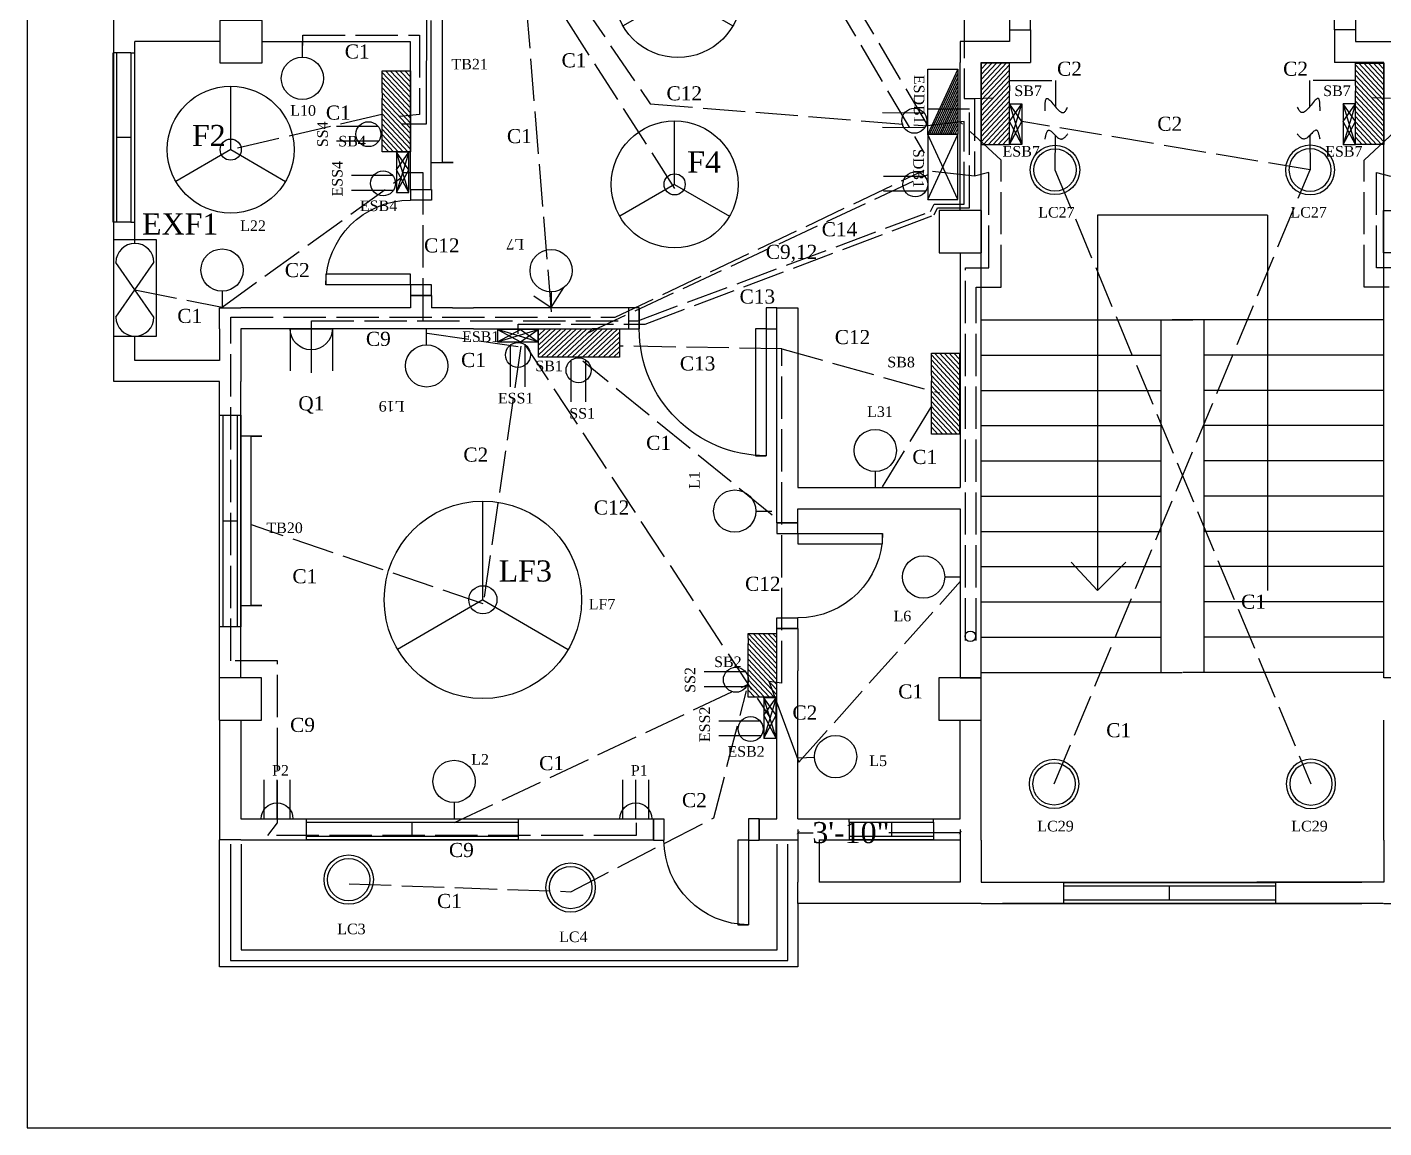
# Model space of a CAD drawing. Header units: inches. Extents: x -6149 to 7056, y -3395 to 4642.
# Drawn here: x 232.3 to 617.1, y 2499 to 2811.2 of the extents above; entities that cross this region are included whole.
import ezdxf

# ---------------------------------------------------------------- set-up
doc = ezdxf.new("R2010")
doc.units = ezdxf.units.IN
doc.header["$MEASUREMENT"] = 0
doc.linetypes.add('ACAD_ISO02W100', pattern=[15, 12, -3])
for name, color, linetype in [('Bell', 202, 'Continuous'), ('Boundary', 18, 'Continuous'), ('Dimension', 8, 'Continuous'), ('emergency_line', 10, 'ACAD_ISO02W100'), ('ESB', 25, 'Continuous'), ('ESDB', 45, 'Continuous'), ('Exhaust Fan and Socket', 212, 'Continuous'), ('Fans', 202, 'Continuous'), ('GF_DOOR', 20, 'Continuous'), ('GF_WIND', 20, 'Continuous'), ('Lights', 212, 'Continuous'), ('Normal_line', 160, 'ACAD_ISO02W100'), ('PILLAR', 152, 'Continuous'), ('PS(15A)', 13, 'Continuous'), ('PS(20A)', 25, 'Continuous'), ('SB', 15, 'Continuous'), ('SDB', 35, 'Continuous'), ('text', 250, 'ACAD_ISO02W100'), ('Veranda', 140, 'Continuous')]:
    doc.layers.add(name, color=color, linetype=linetype)
doc.styles.get("Standard").update_dxf_attribs({"font": 'times.ttf', "height": 6})
doc.dimstyles.get("Standard").update_dxf_attribs({"dimscale": 5, "dimtxt": 0.18, "dimasz": 0.18, "dimexe": 0.18, "dimexo": 0.0625, "dimgap": 0.09, "dimtad": 0, "dimtih": 1, "dimtoh": 1, "dimdec": 4, "dimzin": 0, "dimdsep": 46, "dimlunit": 4, "dimtxsty": 'Standard', "dimblk": 'ARCHTICK', "dimcen": 0.09, "dimadec": 0, "dimazin": 0, "dimtfac": 1, "dimtdec": 4, "dimtofl": 0, "dimtmove": 0, "dimatfit": 3, "dimfxl": 1, "dimtolj": 1, "dimtzin": 0, "dimarcsym": 0})

# ---------------------------------------------------------------- blocks, each defined once
blk = doc.blocks.new('GF_DOOR6')
at = {"layer": 'GF_WIND'}
for p, q in [((-2086.3, 2670.47), (-2026.3, 2670.47)), ((-2086.3, 2664.47), (-2086.3, 2670.47)), ((-2086.3, 2669.47), (-2026.3, 2669.47)), ((-2056.3, 2669.47), (-2056.3, 2665.47)), ((-2026.3, 2670.47), (-2026.3, 2664.47)), ((-2026.3, 2665.47), (-2086.3, 2665.47)), ((-2026.3, 2664.47), (-2086.3, 2664.47))]:
    blk.add_line(p, q, dxfattribs=at)
blk = doc.blocks.new('door_kit_toi')
at = {"layer": 'GF_DOOR'}
for p, q in [((-1236, 2648.5), (-1236, 2672.5)), ((-1236, 2672.5), (-1233, 2672.5)), ((-1233, 2648.5), (-1233, 2672.5)), ((-1260, 2648.5), (-1260, 2642.5)), ((-1260, 2648.5), (-1257, 2648.5)), ((-1257, 2642.5), (-1257, 2648.5)), ((-1233, 2648.5), (-1236, 2648.5)), ((-1233, 2642.5), (-1233, 2648.5)), ((-1233, 2648.5), (-1230, 2648.5)), ((-1230, 2648.5), (-1230, 2642.5)), ((-1260, 2642.5), (-1257, 2642.5)), ((-1230, 2642.5), (-1233, 2642.5))]:
    blk.add_line(p, q, dxfattribs=at)
blk.add_arc((-1233, 2648.5), 24, 90, 180, dxfattribs=at)
blk = doc.blocks.new('GF_DOOR_6')
at = {"layer": 'GF_DOOR'}
for p, q in [((-1358.5, 2842.5), (-1358.5, 2848.5)), ((-1358.5, 2848.5), (-1355.5, 2848.5)), ((-1355.5, 2848.5), (-1355.5, 2842.5)), ((-1319.5, 2848.5), (-1319.5, 2842.5)), ((-1319.5, 2842.5), (-1319.5, 2848.5)), ((-1319.5, 2848.5), (-1316.5, 2848.5)), ((-1316.5, 2842.5), (-1316.5, 2848.5)), ((-1355.5, 2842.5), (-1358.5, 2842.5)), ((-1355.5, 2842.5), (-1355.5, 2806.5)), ((-1355.5, 2842.5), (-1352.5, 2842.5)), ((-1352.5, 2842.5), (-1352.5, 2806.5)), ((-1316.5, 2842.5), (-1319.5, 2842.5)), ((-1352.5, 2806.5), (-1355.5, 2806.5))]:
    blk.add_line(p, q, dxfattribs=at)
blk.add_arc((-1355.5, 2842.5), 36, 270, 0, dxfattribs=at)
blk = doc.blocks.new('Toilet_window')
at = {"layer": 'GF_WIND'}
for p, q in [((-2114.5, 2652), (-2114.5, 2676)), ((-2113.5, 2676), (-2114.5, 2676)), ((-2113.5, 2652), (-2113.5, 2676)), ((-2109.5, 2676), (-2113.5, 2676)), ((-2109.5, 2676), (-2109.5, 2652)), ((-2109.5, 2676), (-2108.5, 2676)), ((-2108.5, 2676), (-2108.5, 2652)), ((-2109.5, 2664), (-2113.5, 2664)), ((-2113.5, 2652), (-2114.5, 2652)), ((-2109.5, 2652), (-2113.5, 2652)), ((-2109.5, 2652), (-2108.5, 2652))]:
    blk.add_line(p, q, dxfattribs=at)
blk = doc.blocks.new('kitchen_window')
at = {"layer": 'GF_WIND'}
for p, q in [((-2091, 2588), (-2091, 2636)), ((-2090, 2636), (-2091, 2636)), ((-2090, 2588), (-2090, 2636)), ((-2086, 2636), (-2090, 2636)), ((-2086, 2636), (-2086, 2588)), ((-2086, 2636), (-2085, 2636)), ((-2085, 2636), (-2085, 2588)), ((-2086, 2612), (-2090, 2612)), ((-2090, 2588), (-2091, 2588)), ((-2086, 2588), (-2090, 2588)), ((-2086, 2588), (-2085, 2588))]:
    blk.add_line(p, q, dxfattribs=at)
blk = doc.blocks.new('large_door')
at = {"layer": 'GF_DOOR'}
for p, q in [((0, 6), (0, 30.25)), ((3, 30.25), (0, 30.25)), ((3, 6), (3, 30.25)), ((51.5, 6), (51.5, 30.25)), ((54.5, 6), (54.5, 30.25)), ((0, 6), (-3, 6)), ((-3, 6), (-3, 0)), ((0, 0), (0, 6)), ((0, 6), (3, 6)), ((54.5, 6), (51.5, 6)), ((54.5, 6), (57.5, 6)), ((54.5, 0), (54.5, 6)), ((57.5, 6), (57.5, 0)), ((-3, 0), (0, 0)), ((57.5, 0), (54.5, 0))]:
    blk.add_line(p, q, dxfattribs=at)
for centre, start, end in [((1.5, 4.5), 3.3339, 93.3339), ((53, 4.5), 86.6661, 176.6661)]:
    blk.add_arc(centre, 25.79, start, end, dxfattribs=at)
blk = doc.blocks.new('_ArchTick')
at = {"color": 0, "linetype": 'ByBlock', "const_width": 0.15}
blk.add_lwpolyline([(-0.5, -0.5), (0.5, 0.5)], dxfattribs=at)
blk = doc.blocks.new('*D283')
at = {"layer": 'Dimension', "color": 0, "lineweight": -2}
for p, q in [((451, 2578.05), (451, 2583.66)), ((451, 2582.76), (455.24, 2582.76)), ((497, 2582.76), (476.64, 2582.76)), ((497, 2578.05), (497, 2583.66))]:
    blk.add_line(p, q, dxfattribs=at)
at = {"layer": 'Dimension', "color": 0, "lineweight": -2, "xscale": 0.8999999999999999, "yscale": 0.8999999999999999, "zscale": 0.8999999999999999, "rotation": 180}
blk.add_blockref('_ArchTick', (451, 2582.76), dxfattribs=at)
at = {"layer": 'Dimension', "color": 0, "lineweight": -2, "xscale": 0.8999999999999999, "yscale": 0.8999999999999999, "zscale": 0.8999999999999999}
blk.add_blockref('_ArchTick', (497, 2582.76), dxfattribs=at)
at = {"layer": 'Dimension', "color": 0, "insert": (465.94, 2582.76), "char_height": 6, "attachment_point": 5}
blk.add_mtext('\\A1;3\'-10"', dxfattribs=at)
blk = doc.blocks.new('ceil light')
at = {"layer": 'Lights'}
for radius in [7, 6]:
    blk.add_circle((-1931, 2584), radius, dxfattribs=at)
blk = doc.blocks.new('SB')
at = {"layer": 'SB'}
for p, q in [((-1913.01, 2670), (-1915, 2668.15)), ((-1911.55, 2670), (-1915, 2666.78)), ((-1910.08, 2670), (-1915, 2665.41)), ((-1908.61, 2670), (-1915, 2664.05)), ((-1907.14, 2670), (-1915, 2662.68)), ((-1905.68, 2670), (-1914.26, 2662)), ((-1904.21, 2670), (-1912.8, 2662)), ((-1902.74, 2670), (-1911.33, 2662)), ((-1901.28, 2670), (-1909.86, 2662)), ((-1899.81, 2670), (-1908.4, 2662)), ((-1898.3, 2670), (-1906.89, 2662)), ((-1896.91, 2670), (-1905.5, 2662)), ((-1895.4, 2670), (-1903.99, 2662)), ((-1893.93, 2670), (-1902.52, 2662)), ((-1892.47, 2670), (-1901.05, 2662)), ((-1898.3, 2670), (-1899.81, 2670)), ((-1892, 2669.07), (-1899.59, 2662)), ((-1892, 2667.7), (-1898.12, 2662)), ((-1892, 2666.34), (-1896.65, 2662)), ((-1892, 2664.97), (-1895.19, 2662)), ((-1892, 2663.6), (-1893.72, 2662))]:
    blk.add_line(p, q, dxfattribs=at)
blk.add_lwpolyline([(-1898.3, 2670), (-1892, 2670), (-1892, 2662), (-1915, 2662), (-1915, 2670), (-1899.81, 2670)], dxfattribs=at)
blk = doc.blocks.new('SDB')
at = {"layer": 'SDB'}
for p, q in [((-1881.44, 2636.11), (-1872.94, 2617.61)), ((-1872.94, 2636.11), (-1881.44, 2617.61))]:
    blk.add_line(p, q, dxfattribs=at)
blk.add_lwpolyline([(-1872.94, 2636.11), (-1881.44, 2636.11), (-1881.44, 2617.61), (-1872.94, 2617.61)], close=True, dxfattribs=at)
blk = doc.blocks.new('ESDB')
at = {"layer": 'ESDB'}
for p, q in [((-1843.56, 2787.34), (-1825.1, 2778.84)), ((-1842.36, 2787.34), (-1825.06, 2779.37)), ((-1841.17, 2787.34), (-1825.06, 2779.92)), ((-1839.97, 2787.34), (-1825.06, 2780.47)), ((-1838.78, 2787.34), (-1825.06, 2781.02)), ((-1837.58, 2787.34), (-1825.06, 2781.58)), ((-1836.39, 2787.34), (-1825.06, 2782.13)), ((-1835.19, 2787.34), (-1825.06, 2782.68)), ((-1834, 2787.34), (-1825.06, 2783.23)), ((-1832.8, 2787.34), (-1825.06, 2783.78)), ((-1831.6, 2787.34), (-1825.06, 2784.33)), ((-1830.41, 2787.34), (-1825.06, 2784.88)), ((-1829.21, 2787.34), (-1825.06, 2785.43)), ((-1828.02, 2787.34), (-1825.06, 2785.98)), ((-1826.82, 2787.34), (-1825.06, 2786.53))]:
    blk.add_line(p, q, dxfattribs=at)
blk.add_lwpolyline([(-1843.56, 2787.34), (-1825.06, 2787.34), (-1825.06, 2778.84), (-1843.56, 2778.84)], close=True, dxfattribs=at)
blk = doc.blocks.new('light')
at = {"layer": 'Lights'}
blk.add_line((-1959.5, 2586.5), (-1959.5, 2582), dxfattribs=at)
blk.add_circle((-1959.5, 2592.5), 6, dxfattribs=at)
blk = doc.blocks.new('20A_PS')
at = {"layer": 'PS(20A)'}
for p, q in [((-2032, 2536.5), (-2032, 2548.5)), ((-2026, 2536.5), (-2026, 2549)), ((-2020, 2536.5), (-2020, 2548.5)), ((-2032, 2536.5), (-2020, 2536.5))]:
    blk.add_line(p, q, dxfattribs=at)
blk.add_arc((-2026, 2536.5), 6, 0, 180, dxfattribs=at)
blk = doc.blocks.new('tubelight')
at = {"layer": 'Lights'}
for p, q in [((-1976, 2566), (-1976, 2560)), ((-1928, 2560), (-1928, 2566)), ((-1976, 2560), (-1976, 2563)), ((-1976, 2563), (-1928, 2563)), ((-1928, 2563), (-1928, 2560))]:
    blk.add_line(p, q, dxfattribs=at)
blk = doc.blocks.new('5A Socket')
at = {"layer": 'Exhaust Fan and Socket'}
for p, q in [((-1808.74, 2687.21), (-1820.5, 2687.21)), ((-1808.56, 2683.04), (-1820.5, 2683.04))]:
    blk.add_line(p, q, dxfattribs=at)
blk.add_circle((-1811.5, 2685), 3.54, dxfattribs=at)
blk = doc.blocks.new('SB_Smaller')
at = {"layer": 'SB'}
for p, q in [((-1899.6, 2517.23), (-1901.58, 2515.37)), ((-1898.13, 2517.23), (-1901.58, 2514.01)), ((-1896.66, 2517.23), (-1901.58, 2512.64)), ((-1895.2, 2517.23), (-1901.58, 2511.27)), ((-1893.73, 2517.23), (-1901.58, 2509.91)), ((-1892.26, 2517.23), (-1900.85, 2509.23)), ((-1890.8, 2517.23), (-1899.38, 2509.23)), ((-1889.33, 2517.23), (-1897.91, 2509.23)), ((-1887.86, 2517.23), (-1896.45, 2509.23)), ((-1886.39, 2517.23), (-1894.98, 2509.23)), ((-1884.89, 2517.23), (-1893.47, 2509.23)), ((-1883.5, 2517.23), (-1892.08, 2509.23)), ((-1884.89, 2517.23), (-1886.39, 2517.23)), ((-1883.5, 2517.23), (-1883.5, 2509.23)), ((-1883.5, 2515.82), (-1890.57, 2509.23)), ((-1883.5, 2514.45), (-1889.1, 2509.23)), ((-1883.5, 2513.09), (-1887.64, 2509.23)), ((-1883.5, 2511.72), (-1886.17, 2509.23)), ((-1883.5, 2510.35), (-1884.7, 2509.23)), ((-1883.5, 2509.23), (-1884.7, 2509.23))]:
    blk.add_line(p, q, dxfattribs=at)
for points in [[(-1884.7, 2509.23), (-1901.58, 2509.23), (-1901.58, 2517.23), (-1886.39, 2517.23)], [(-1884.89, 2517.23), (-1883.5, 2517.23)]]:
    blk.add_lwpolyline(points, dxfattribs=at)
blk = doc.blocks.new('56fan')
at = {"layer": 'Fans'}
for q in [(-2242.5, 2694), (-2266.69, 2651.89), (-2218.31, 2651.89)]:
    blk.add_line((-2242.5, 2666), q, dxfattribs=at)
for radius in [28, 4]:
    blk.add_circle((-2242.5, 2666), radius, dxfattribs=at)
blk = doc.blocks.new('ESB')
at = {"layer": 'ESB'}
for p, q in [((-1915.5, 2667.5), (-1927, 2667.5)), ((-1927, 2667.5), (-1927, 2664)), ((-1927, 2664), (-1920.5, 2667.5)), ((-1927, 2667.5), (-1920.5, 2664)), ((-1927, 2664), (-1915.5, 2667.5)), ((-1915.5, 2664), (-1927, 2667.5)), ((-1920.5, 2667.5), (-1915.5, 2664)), ((-1920.5, 2664), (-1915.5, 2667.5)), ((-1915.5, 2664.5), (-1915.5, 2667.5)), ((-1927, 2664), (-1915.5, 2664)), ((-1915.5, 2664), (-1915.5, 2664.5))]:
    blk.add_line(p, q, dxfattribs=at)
blk = doc.blocks.new('15A_PS')
at = {"layer": 'PS(15A)'}
for p, q in [((-1892, 2485), (-1883, 2485)), ((-1891.16, 2485), (-1891.16, 2474)), ((-1887.5, 2485), (-1887.5, 2474)), ((-1883.84, 2485), (-1883.84, 2474))]:
    blk.add_line(p, q, dxfattribs=at)
blk.add_arc((-1887.5, 2485), 4.5, 180, 0, dxfattribs=at)
blk = doc.blocks.new('36fan')
at = {"layer": 'Fans'}
for q in [(-2109, 2690), (-2124.57, 2662.96), (-2093.43, 2662.96)]:
    blk.add_line((-2109, 2672), q, dxfattribs=at)
for radius in [18, 3]:
    blk.add_circle((-2109, 2672), radius, dxfattribs=at)
blk = doc.blocks.new('Exhaust fan')
at = {"layer": 'Exhaust Fan and Socket'}
for p, q in [((-2052.89, 2734.5), (-2042.11, 2750)), ((-2042.11, 2734.5), (-2052.89, 2750))]:
    blk.add_line(p, q, dxfattribs=at)
blk.add_lwpolyline([(-2053.5, 2756.5), (-2041.5, 2756.5), (-2041.5, 2729), (-2053.5, 2729)], close=True, dxfattribs=at)
for centre, start, end in [((-2047.5, 2750), 360, 180), ((-2047.5, 2734.5), 180, 0)]:
    blk.add_arc(centre, 5.39, start, end, dxfattribs=at)

msp = doc.modelspace()

# ---------------------------------------------------------------- linework, layer by layer
for p, q in [((256.83436, 2710.71349), (256.83436, 2878.71349)), ((346.89914, 2765.14787), (346.89914, 2813.16486)), ((510.89379, 2810.48908), (510.89379, 2807.16486)), ((516.89379, 2810.48908), (516.89379, 2801.16486)), ((603.10621, 2810.48908), (603.10621, 2801.16486)), ((609.10621, 2810.48908), (609.10621, 2807.16486)), ((262.83436, 2749.88516), (262.83436, 2807.16486)), ((286.89914, 2807.16486), (262.83436, 2807.16486)), ((298.89914, 2807.16486), (340.89914, 2807.16486)), ((340.89914, 2807.16486), (340.89914, 2765.14787)), ((496.89914, 2759.16486), (496.89914, 2801.16486)), ((502.89914, 2801.16486), (516.89379, 2801.16486)), ((502.89914, 2759.16486), (502.89914, 2801.16486)), ((617.10086, 2801.16486), (603.10621, 2801.16486)), ((617.10086, 2759.16486), (617.10086, 2801.16486)), ((340.89914, 2765.14787), (346.89914, 2765.14787)), ((502.89914, 2626.66486), (502.89914, 2759.16486)), ((584.10086, 2757.87772), (535.89914, 2757.87772)), ((535.89914, 2757.87772), (535.89914, 2651.47626)), ((584.10086, 2757.87772), (584.10086, 2651.47626)), ((617.10086, 2626.66486), (617.10086, 2759.16486)), ((496.89914, 2747.16486), (496.89914, 2680.66486)), ((340.97819, 2735.17304), (340.97819, 2731.66486)), ((346.97819, 2735.17304), (340.97819, 2735.17304)), ((346.97819, 2735.17304), (346.97819, 2731.66486)), ((286.83436, 2725.66486), (286.83436, 2731.66486)), ((286.83436, 2731.66486), (292.83436, 2731.66486)), ((340.97819, 2731.66486), (292.83436, 2731.66486)), ((352.89914, 2731.66486), (346.97819, 2731.66486)), ((352.89914, 2731.66486), (358.89914, 2731.66486)), ((402.89914, 2731.66486), (358.89914, 2731.66486)), ((402.89914, 2725.66486), (402.89914, 2731.66486)), ((444.89914, 2725.66486), (444.89914, 2731.66486)), ((444.89914, 2731.66486), (450.89914, 2731.66486)), ((450.89914, 2731.66486), (450.89914, 2701.66486)), ((286.83436, 2725.66486), (286.83436, 2716.71349)), ((358.89914, 2725.66486), (292.83436, 2725.66486)), ((292.83436, 2725.66486), (292.83436, 2716.71349)), ((358.89914, 2725.66486), (402.89914, 2725.66486)), ((444.89914, 2701.66486), (444.89914, 2725.66486)), ((502.89914, 2728.22722), (550.89914, 2728.22722)), ((550.89914, 2728.22722), (562.89914, 2728.22722)), ((553.89914, 2628.22722), (553.89914, 2728.22722)), ((569.10086, 2728.22722), (557.10086, 2728.22722)), ((569.10086, 2728.22722), (557.10086, 2728.22722)), ((569.10086, 2728.22722), (557.10086, 2728.22722)), ((566.10086, 2628.22722), (566.10086, 2728.22722)), ((617.10086, 2728.22722), (569.10086, 2728.22722)), ((262.83436, 2716.71349), (262.83436, 2723.61483)), ((502.89914, 2718.22722), (553.89914, 2718.22722)), ((617.10086, 2718.22722), (566.10086, 2718.22722)), ((286.83436, 2716.71349), (262.83436, 2716.71349)), ((292.83436, 2716.71349), (292.83436, 2710.71349)), ((286.83436, 2710.71349), (256.83436, 2710.71349)), ((286.83436, 2626.71349), (286.83436, 2710.71349)), ((292.83436, 2626.71349), (292.83436, 2710.71349)), ((502.89914, 2708.22722), (553.89914, 2708.22722)), ((617.10086, 2708.22722), (566.10086, 2708.22722)), ((444.89914, 2680.66486), (444.89914, 2701.66486)), ((450.89914, 2701.66486), (450.89914, 2680.66486)), ((502.89914, 2698.22722), (553.89914, 2698.22722)), ((617.10086, 2698.22722), (566.10086, 2698.22722)), ((502.89914, 2688.22722), (553.89914, 2688.22722)), ((617.10086, 2688.22722), (566.10086, 2688.22722)), ((444.89914, 2670.66486), (444.89914, 2680.66486)), ((450.89914, 2680.66486), (496.89914, 2680.66486)), ((502.89914, 2678.22722), (553.89914, 2678.22722)), ((617.10086, 2678.22722), (566.10086, 2678.22722)), ((450.89914, 2670.66486), (450.89914, 2674.66486)), ((450.89914, 2674.66486), (496.89914, 2674.66486)), ((496.89914, 2674.66486), (496.89914, 2626.66486)), ((444.89914, 2670.66486), (450.89914, 2670.66486)), ((502.89914, 2668.22722), (553.89914, 2668.22722)), ((617.10086, 2668.22722), (566.10086, 2668.22722)), ((535.89914, 2651.47626), (528.39914, 2659.47626)), ((535.89914, 2651.47626), (543.89914, 2659.47626)), ((502.89914, 2658.22722), (553.89914, 2658.22722)), ((617.10086, 2658.22722), (566.10086, 2658.22722)), ((502.89914, 2648.22722), (553.89914, 2648.22722)), ((617.10086, 2648.22722), (566.10086, 2648.22722)), ((444.89914, 2628.66486), (444.89914, 2640.66486)), ((444.89914, 2640.66486), (450.89914, 2640.66486)), ((450.89914, 2640.66486), (450.89914, 2628.66486)), ((502.89914, 2638.22722), (553.89914, 2638.22722)), ((617.10086, 2638.22722), (566.10086, 2638.22722)), ((444.89914, 2614.66486), (444.89914, 2628.66486)), ((450.89914, 2614.66486), (450.89914, 2628.66486)), ((496.89914, 2626.66486), (502.89914, 2626.66486)), ((502.89914, 2628.22722), (550.89914, 2628.22722)), ((550.89914, 2628.22722), (559.89914, 2628.22722)), ((569.10086, 2628.22722), (560.10086, 2628.22722)), ((617.10086, 2628.22722), (569.10086, 2628.22722)), ((623.10086, 2626.66486), (617.10086, 2626.66486)), ((286.83436, 2614.71349), (286.83436, 2580.71349)), ((292.83436, 2614.71349), (292.83436, 2586.71349)), ((444.89914, 2586.71349), (444.89914, 2614.66486)), ((450.89914, 2586.71349), (450.89914, 2614.66486)), ((496.89914, 2586.71349), (496.89914, 2614.66486)), ((502.89914, 2586.66486), (502.89914, 2614.66486)), ((617.10086, 2586.66486), (617.10086, 2614.66486)), ((292.83436, 2586.71349), (409.89914, 2586.71349)), ((409.89914, 2586.71349), (409.89914, 2580.71349)), ((439.89914, 2586.71349), (444.89914, 2586.71349)), ((439.89914, 2586.71349), (439.89914, 2580.71349)), ((450.89914, 2586.71349), (496.89914, 2586.71349)), ((502.89914, 2580.66486), (502.89914, 2586.66486)), ((617.10086, 2580.66486), (617.10086, 2586.66486)), ((286.83436, 2544.71349), (286.83436, 2580.71349)), ((292.83436, 2580.71349), (286.83436, 2580.71349)), ((292.83436, 2580.71349), (409.89914, 2580.71349)), ((439.89914, 2580.71349), (444.89914, 2580.71349)), ((444.89914, 2580.71349), (450.89914, 2580.71349)), ((450.89914, 2580.71349), (450.89914, 2568.71349)), ((456.89914, 2580.71349), (496.89914, 2580.71349)), ((456.89914, 2580.71349), (456.89914, 2568.71349)), ((496.89914, 2580.71349), (496.89914, 2568.71349)), ((502.89914, 2580.66486), (502.89914, 2568.76147)), ((617.10086, 2580.66486), (617.10086, 2568.76147)), ((450.89914, 2562.66486), (450.89914, 2568.71349)), ((496.89914, 2568.71349), (456.89914, 2568.71349)), ((502.89914, 2568.76147), (538.89914, 2568.76147)), ((538.89914, 2568.7684), (610.89914, 2568.7684)), ((617.10086, 2568.76147), (581.10086, 2568.76147)), ((450.89914, 2562.66486), (450.89914, 2544.71349)), ((502.89914, 2562.66486), (450.89914, 2562.66486)), ((502.89914, 2562.76147), (502.89914, 2562.66486)), ((502.89914, 2562.66486), (610.89914, 2562.66486)), ((616.89417, 2562.66486), (508.89417, 2562.66486)), ((617.10086, 2562.76147), (617.10086, 2562.66486)), ((617.10086, 2562.66486), (669.10086, 2562.66486)), ((450.89914, 2544.71349), (286.83436, 2544.71349))]:
    msp.add_line(p, q)
at = {"color": 7}
for p, q in [((510.89379, 2807.16486), (496.89914, 2807.16486)), ((496.89914, 2807.16486), (496.89914, 2801.16486)), ((609.10621, 2807.16486), (623.10086, 2807.16486))]:
    msp.add_line(p, q, dxfattribs=at)
msp.add_circle((499.81487, 2638.46935), 1.5)
at = {"layer": 'Boundary'}
for p, q in [((232.25412, 3142.82484), (232.25412, 2499.04917)), ((232.25412, 2499.04917), (925.79456, 2499.04917))]:
    msp.add_line(p, q, dxfattribs=at)
at = {"layer": 'emergency_line'}
for p, q in [((416.02262, 2765.46695), (350.18953, 2867.92852)), ((355.52263, 2867.92852), (409.02263, 2789.47508)), ((458.52263, 2832.47508), (487.56223, 2783.49511)), ((409.02263, 2789.47508), (487.55108, 2783.22184)), ((499.52263, 2787.97508), (487.8297, 2787.97508)), ((499.52263, 2760), (499.52263, 2787.97508)), ((498.02263, 2784.47508), (487.55108, 2783.22184)), ((508.52263, 2773.5), (496.89914, 2784.34062)), ((498.02263, 2761), (498.02263, 2784.47508)), ((596.17865, 2770.7355), (514.39914, 2784.5)), ((611.47737, 2773.5), (623.10086, 2784.34062)), ((508.52263, 2737.47508), (508.52263, 2773.5)), ((611.47737, 2737.47508), (611.47737, 2773.5)), ((287.56212, 2731.83668), (338.28677, 2768.45827)), ((338.77288, 2770.0555), (344.5, 2770.0555)), ((344.5, 2770.0555), (344.49771, 2727.97336)), ((523.57312, 2596.60734), (596.17865, 2770.7355)), ((488.52263, 2758.97508), (489.5, 2761)), ((489.5, 2761), (498.02263, 2761)), ((489.52263, 2757.97508), (490.5, 2760)), ((490.5, 2760), (499.52263, 2760)), ((405.52451, 2727.97004), (488.52263, 2758.97508)), ((407.52263, 2726.97508), (489.52263, 2757.97508)), ((262.83436, 2736.75), (287.56212, 2731.83668)), ((501.41821, 2637.2942), (501.41821, 2737.47508)), ((501.41821, 2737.47508), (508.52263, 2737.47508)), ((618.58179, 2737.47508), (611.47737, 2737.47508)), ((312.93772, 2726.47508), (312.93772, 2727.97508)), ((312.93772, 2727.97508), (405.52451, 2727.97004)), ((312.93772, 2724.4897), (312.93772, 2726.47508)), ((371.54801, 2724.271), (371.54801, 2726.97508)), ((371.54801, 2726.97508), (407.52263, 2726.97508)), ((345.68402, 2724.4897), (371.57608, 2720.62218)), ((373.43389, 2721.20354), (443.02155, 2615.30699)), ((372.29801, 2720.771), (361.63719, 2647.6469)), ((361.63719, 2647.6469), (295.9377, 2670.03834))]:
    msp.add_line(p, q, dxfattribs=at)
at = {"layer": 'Normal_line', "linetype": 'Continuous'}
for p, q in [((345.5, 2783.84483), (345.84408, 2874.30651)), ((338.33348, 2783.84483), (345.5, 2783.84483)), ((380.89914, 2731.75746), (384.48776, 2737.35634)), ((376, 2735), (380.89914, 2731.75746)), ((442.64365, 2625.76814), (451.17882, 2602.76875)), ((446.30457, 2625.1757), (442.67855, 2625.67409))]:
    msp.add_line(p, q, dxfattribs=at)
at = {"layer": 'Normal_line'}
for p, q in [((498.02263, 2874.47508), (498.02263, 2790.97508)), ((453.52263, 2831.97508), (486.73343, 2775.52101)), ((381.00249, 2730.4897), (373.21106, 2826.069)), ((310.43772, 2806.03834), (310.43772, 2808.97508)), ((310.43772, 2808.97508), (341.00249, 2808.97508)), ((341.00249, 2808.97508), (343.52263, 2808.97508)), ((343.52263, 2808.97508), (343.52263, 2786.47508)), ((510.89914, 2796.08716), (524, 2796.08716)), ((524, 2796.08716), (523.94756, 2788.64623)), ((609.10086, 2796.08716), (596, 2796.08716)), ((596, 2796.08716), (596.05244, 2788.64623)), ((498.02263, 2790.97508), (501.02263, 2790.97508)), ((501.02263, 2790.97508), (506.33439, 2791.18841)), ((501.02263, 2790.97508), (501.02263, 2768.97508)), ((618.97737, 2790.97508), (613.66561, 2791.18841)), ((332.87735, 2786.47395), (290.00001, 2776.5)), ((343.52263, 2786.47508), (337.91707, 2785.87672)), ((523.89051, 2780.55021), (523.82135, 2770.7355)), ((596.10949, 2780.55021), (596.17865, 2770.7355)), ((391.15531, 2724.45843), (487.83075, 2769.47508)), ((399.02263, 2728.97508), (486.73343, 2770.65504)), ((501.02263, 2768.97508), (487.83075, 2770.38929)), ((505.02263, 2769.97508), (501.02263, 2768.97508)), ((505.02263, 2742.97508), (505.02263, 2769.97508)), ((523.82135, 2770.7355), (596.42688, 2596.60734)), ((614.97737, 2742.97508), (614.97737, 2769.97508)), ((614.97737, 2769.97508), (618.97737, 2768.97508)), ((498.41821, 2637.2942), (498.41821, 2742.97508)), ((498.41821, 2742.97508), (505.02263, 2742.97508)), ((621.58179, 2742.97508), (614.97737, 2742.97508)), ((290.02263, 2726.47508), (290.02263, 2728.97508)), ((290.02263, 2728.97508), (399.02263, 2728.97508)), ((290.02263, 2631.47508), (290.02263, 2726.47508)), ((446.30457, 2719.97508), (400.43258, 2720.79401)), ((446.30457, 2625.1757), (446.30457, 2719.97508)), ((446.30457, 2719.97508), (491.01542, 2707.47644)), ((443.58067, 2672.79232), (389.9123, 2716.45843)), ((488.85683, 2703.9255), (474.00249, 2679.4897)), ((451.17882, 2602.76875), (497.00249, 2654.11219)), ((303.26364, 2631.47508), (290.02263, 2631.47508)), ((303.26364, 2585.53833), (303.26364, 2631.47508)), ((353.46849, 2585.63337), (436.93771, 2624.95987)), ((427.02263, 2586.97508), (436.34392, 2622.99871)), ((386.52262, 2566.03706), (427.02263, 2586.97508)), ((300.51532, 2581.97508), (303.26364, 2585.53833)), ((405.02263, 2585.53833), (405.02263, 2581.97508)), ((405.02263, 2581.97508), (300.51532, 2581.97508)), ((323.57075, 2568.27276), (386.52262, 2566.03706))]:
    msp.add_line(p, q, dxfattribs=at)
for points in [[(521, 2787.5), (521.5, 2791), (526, 2787), (528, 2790.5)], [(599, 2787.5), (598.5, 2791), (594, 2787), (592, 2790.5)], [(521, 2779.5), (522, 2782), (525.5, 2779.5), (527.5, 2781)], [(599, 2779.5), (598, 2782), (594.5, 2779.5), (592.5, 2781)]]:
    msp.add_spline(points, degree=3, dxfattribs=at)
at = {"layer": 'PILLAR'}
for points in [[(286.8854, 2801.14601), (298.8854, 2801.14601), (298.8854, 2813.14601), (286.8854, 2813.14601)], [(490.95, 2747.24815), (502.95, 2747.24815), (502.95, 2759.24815), (490.95, 2759.24815)], [(629.05, 2747.24815), (617.05, 2747.24815), (617.05, 2759.24815), (629.05, 2759.24815)], [(286.74529, 2614.69168), (298.74529, 2614.69168), (298.74529, 2626.69168), (286.74529, 2626.69168)], [(490.88223, 2614.6911), (502.88223, 2614.6911), (502.88223, 2626.6911), (490.88223, 2626.6911)]]:
    msp.add_lwpolyline(points, close=True, dxfattribs=at)
at = {"layer": 'Veranda'}
for p, q in [((289.9377, 2579.53833), (289.9377, 2549.53833)), ((292.9377, 2579.53833), (292.9377, 2549.53833)), ((445.00249, 2549.53833), (445.00249, 2579.53833)), ((448.00249, 2549.53833), (448.00249, 2579.53833)), ((289.9377, 2549.53833), (289.9377, 2546.53833)), ((292.9377, 2549.53833), (445.00249, 2549.53833)), ((448.00249, 2546.53833), (448.00249, 2549.53833)), ((289.9377, 2546.53833), (292.9377, 2546.53833)), ((292.9377, 2546.53833), (445.00249, 2546.53833)), ((445.00249, 2546.53833), (448.00249, 2546.53833))]:
    msp.add_line(p, q, dxfattribs=at)

# ---------------------------------------------------------------- block references
at = {"xscale": -1, "rotation": 90}
msp.add_blockref('large_door', (516.89379, 2867.98908), dxfattribs=at)
at = {"rotation": 270}
msp.add_blockref('large_door', (603.10621, 2867.98908), dxfattribs=at)
for p in [(2525.85035, 148.60246), (2399.00001, 104.5), (2524.91928, 94.64211)]:
    msp.add_blockref('36fan', p)
at = {"layer": 'Bell'}
msp.add_blockref('Exhaust fan', (2310.33436, -5.5), dxfattribs=at)
at = {"layer": 'ESB', "xscale": -1, "rotation": 270}
msp.add_blockref('ESB', (-2153.10086, 4705), dxfattribs=at)
at = {"layer": 'ESB', "rotation": 90}
for p in [(3273.10086, 4705), (3004.52288, 4691.3055), (3108.77155, 4536.55699)]:
    msp.add_blockref('ESB', p, dxfattribs=at)
at = {"layer": 'ESB'}
msp.add_blockref('ESB', (2292.69466, 57.94615), dxfattribs=at)
at = {"layer": 'ESDB', "rotation": 270}
msp.add_blockref('ESDB', (-2291.11676, 955.77964), dxfattribs=at)
at = {"layer": 'Exhaust Fan and Socket'}
for p, rotation in [((2289.81871, 95.90483), 359.8804853091946), ((2290.08724, 77.87663), 359.8804853091946), ((3056.47273, 4529.7618), 90), ((3073.66995, 4525.43423), 90)]:
    msp.add_blockref('5A Socket', p, dxfattribs=dict(at, rotation=rotation))
for p in [(2140.55017, 95.88354), (2144.72079, 81.90948), (2244.79884, -58.86497), (2248.96945, -72.83902)]:
    msp.add_blockref('5A Socket', p, dxfattribs=at)
at = {"layer": 'Fans'}
msp.add_blockref('56fan', (2604.03385, -17.17794), dxfattribs=at)
at = {"layer": 'GF_DOOR', "xscale": -1}
for p, rotation in [((2989.47819, 1505.17304), 90), ((-2197.60086, 3900.66486), 270), ((1669.89914, 5229.16486), 180)]:
    msp.add_blockref('door_kit_toi', p, dxfattribs=dict(at, rotation=rotation))
msp.add_blockref('GF_DOOR_6', (-913.60085, -116.83514), dxfattribs=at)
at = {"layer": 'GF_WIND'}
msp.add_blockref('kitchen_window', (2347.69742, 167.93381), dxfattribs=at)
for name, p, rotation in [('GF_DOOR6', (-2377.63298, 614.86247), 270), ('GF_DOOR6', (-1714.78507, 5251.18083), 180), ('Toilet_window', (3141.39914, 4695.21349), 90), ('GF_DOOR6', (-1499.96803, 5233.13221), 180)]:
    msp.add_blockref(name, p, dxfattribs=dict(at, rotation=rotation))
at = {"layer": 'Lights'}
for name, p, rotation in [('tubelight', (2913.08618, 4748.82329), 90), ('light', (-1649.16563, 5389.21349), 180), ('light', (-1613.91932, 5307.66486), 180), ('tubelight', (2858.83436, 4623.21349), 90), ('light', (3025.47732, 4633.46748), 90), ('light', (3079.03844, 4614.78734), 90), ('light', (-2056.00836, 549.46225), 272.1384658149625)]:
    msp.add_blockref(name, p, dxfattribs=dict(at, rotation=rotation))
for name, p in [('ceil light', (2454.82136, 186.7355)), ('light', (2247.06212, 149.83668)), ('light', (2340.39914, 149.66486)), ('light', (2432.33437, 98.66486)), ('light', (2312.86515, 4.80852)), ('ceil light', (2454.57313, 12.60733)), ('ceil light', (2254.46742, -14.55208)), ('ceil light', (2317.41929, -16.78778))]:
    msp.add_blockref(name, p, dxfattribs=at)
at = {"layer": 'Lights', "xscale": -1}
for p in [(-1334.82136, 186.7355), (-1334.57313, 12.60733)]:
    msp.add_blockref('ceil light', p, dxfattribs=at)
at = {"layer": 'PS(15A)', "xscale": -1, "rotation": 180}
for p in [(2190.66029, 5071.71349), (2292.41929, 5071.71349)]:
    msp.add_blockref('15A_PS', p, dxfattribs=at)
at = {"layer": 'PS(20A)', "xscale": -1, "rotation": 180}
msp.add_blockref('20A_PS', (2338.83437, 5262.21349), dxfattribs=at)
at = {"layer": 'SB', "rotation": 90}
for name, p in [('SB', (3002.95824, 4690.89065)), ('SB', (3279.10086, 4693)), ('SB', (3158.75349, 4610.77853)), ('SB_Smaller', (2954.06162, 4522.79775))]:
    msp.add_blockref(name, p, dxfattribs=at)
at = {"layer": 'SB', "xscale": -1, "rotation": 270}
msp.add_blockref('SB', (-2159.10086, 4693), dxfattribs=at)
at = {"layer": 'SB'}
msp.add_blockref('SB', (2292.32923, 55.63359), dxfattribs=at)
at = {"layer": 'SDB', "rotation": 180}
msp.add_blockref('SDB', (-1385.217, 5398.42429), dxfattribs=at)

# ---------------------------------------------------------------- texts
at = {"layer": 'emergency_line', "linetype": 'Continuous', "char_height": 4, "width": 0.5, "attachment_point": 1}
for s, insert in [('C1', (383.85124, 2803.83528)), ('C12', (413.62324, 2794.47198)), ('C2', (552.85126, 2785.83529)), ('C12', (344.84995, 2751.33535)), ('C9,12', (441.79339, 2749.51059)), ('C2', (305.35126, 2744.33529)), ('C13', (434.35126, 2736.83529)), ('C1', (274.85126, 2731.33529)), ('C9', (328.35126, 2724.83529)), ('C1', (355.35126, 2718.83529)), ('C2', (356, 2692)), ('C12', (393, 2677)), ('C1', (307.5, 2657.5)), ('C1', (538.35126, 2613.83529))]:
    msp.add_mtext(s, dxfattribs=dict(at, insert=insert))
at = {"layer": 'Normal_line', "linetype": 'Continuous', "char_height": 4}
for s, insert, attachment_point in [('C1', (322.35125, 2806.33528), 1), ('C2', (524.41033, 2801.44716), 1), ('C2', (595.58967, 2801.44716), 3), ('C1', (317, 2789), 1), ('C1', (368.35128, 2782.33528), 1), ('C14', (457.6472, 2755.91647), 1), ('C1', (576.62284, 2650.28065), 1)]:
    msp.add_mtext(s, dxfattribs=dict(at, insert=insert, attachment_point=attachment_point))
at = {"layer": 'Normal_line', "linetype": 'Continuous', "char_height": 4, "width": 8.5, "attachment_point": 1}
for s, insert in [('C12', (461.35128, 2725.33529)), ('C13', (417.41033, 2717.86)), ('C1', (407.85126, 2695.33528)), ('C1', (483.35126, 2691.33528)), ('C12', (435.91033, 2655.36)), ('C1', (479.35126, 2624.83528)), ('C2', (449.35126, 2618.83528)), ('C9', (306.85125, 2615.33528)), ('C1', (377.5, 2604.5)), ('C2', (418, 2594)), ('C9', (351.91033, 2579.86)), ('C1', (348.52465, 2565.40178))]:
    msp.add_mtext(s, dxfattribs=dict(at, insert=insert))
at = {"layer": 'text'}
for s, insert, char_height, width, attachment_point in [('TB21', (352.62598, 2802.24005), 3, 20.5, 1), ('SB7', (512.29671, 2794.68943), 3, 5.7032905, 1), ('SB7', (607.70329, 2794.68943), 3, 5.7032905, 3), ('L10', (306.89009, 2789.11107), 3, 20.5, 1), ('F2', (279, 2783.5), 6, 11.0000103, 1), ('SB4', (320.52485, 2780.40134), 3, 20.5, 1), ('F4', (419.5, 2776), 6, 10, 1), ('ESB7', (508.95215, 2777.52177), 3, 5.7032905, 1), ('ESB7', (611.04785, 2777.52177), 3, 5.7032905, 3), ('ESB4', (326.64869, 2762.06328), 3, 20.5, 1), ('LC27', (519.06751, 2760.23888), 3, 31.5211637, 1), ('LC27', (600.93249, 2760.23888), 3, 31.5211637, 3), ('EXF1', (264.84418, 2758.41656), 6, 8.5489915, 1), ('L22', (292.68574, 2756.41321), 3, 20.5, 1), ('ESB1', (355.62634, 2724.9604), 3, 20.5, 1), ('SB8', (476.26388, 2717.73682), 3, 20.5, 1), ('SB1', (376.42701, 2716.65494), 3, 20.5, 1), ('Q1', (309.18638, 2706.55267), 4, 14, 1), ('ESS1', (365.78656, 2707.51568), 3, 19.6731, 1), ('SS1', (386.04407, 2703.208), 3, 19.6731, 1), ('L31', (470.52148, 2703.66577), 3, 20.5, 1), ('TB20', (300.12598, 2670.73888), 3, 20.5, 1), ('LF3', (366, 2660), 6, 12.5, 1), ('LF7', (391.56538, 2649.09361), 3, 20.5, 1), ('L6', (478.02146, 2645.71367), 3, 20.5, 1), ('SB2', (427.12905, 2632.73681), 3, 20.5, 1), ('ESB2', (430.89735, 2607.31478), 3, 20.5, 1), ('P2', (304.13094, 2601.93848), 3, 13.5, 2), ('L2', (358.22897, 2605.06745), 3, 20.5, 1), ('P1', (405.88994, 2601.93848), 3, 13.5, 2), ('L5', (471.15067, 2604.66003), 3, 20.5, 1), ('LC29', (518.8193, 2586.13273), 3, 31.5211637, 1), ('LC29', (601.1807, 2586.13273), 3, 31.5211637, 3), ('LC3', (320.2136, 2556.9733), 3, 20.5, 1), ('LC4', (383.16546, 2554.7376), 3, 20.5, 1)]:
    msp.add_mtext(s, dxfattribs=dict(at, insert=insert, char_height=char_height, width=width, attachment_point=attachment_point))
at = {"layer": 'text', "char_height": 3, "attachment_point": 1}
for s, insert, width, rotation in [('ESDB1', (486.78378, 2797.70709), 16, 270), ('SS4', (314.54547, 2777.1826), 19.6731, 90), ('SDB1', (486.63009, 2776.69617), 13, 270), ('ESS4', (318.71609, 2763.20854), 19.6731, 90), ('L7', (373.21205, 2748.16468), 20.5, 180), ('L19', (339.28882, 2702.1958), 20.5, 180), ('L1', (420.00826, 2680.25933), 20.5, 90), ('SS2', (418.79414, 2622.43409), 19.6731, 90), ('ESS2', (422.96476, 2608.46004), 19.6731, 90)]:
    msp.add_mtext(s, dxfattribs=dict(at, insert=insert, width=width, rotation=rotation))

# ---------------------------------------------------------------- dimensions: what is measured, and where the dimension line sits
at = {"layer": 'Dimension'}
dim = msp.add_linear_dim(base=(497.00249, 2582.76106), p1=(451.00249, 2577.73674), p2=(497.00249, 2577.73674), dimstyle='Standard', dxfattribs=at)
dim.commit()
dim.dimension.update_dxf_attribs({"geometry": '*D283', "text_midpoint": (465.93771, 2582.76106), "dimtype": 160})

doc.saveas('drawing.dxf')
